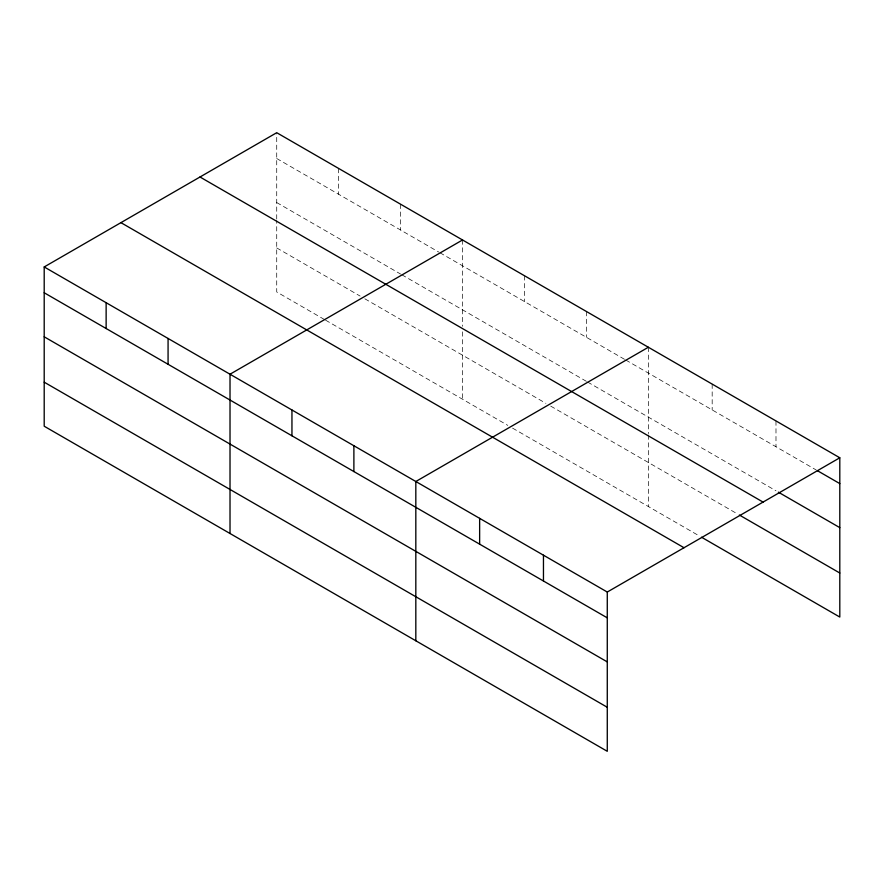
<?xml version="1.0" encoding="UTF-8"?>
<svg xmlns="http://www.w3.org/2000/svg" width="884" height="884" viewBox="0 0 884 884"><rect width="100%" height="100%" fill="white"/><g stroke="black" fill="none" stroke-linecap="round" stroke-linejoin="round"><path stroke-width="0.66" stroke-dasharray="4.42 3.31" d="M276.725 219.055L276.725 132.699M276.725 158.512L438.718 252.039M439.912 252.725L624.535 359.313M625.728 360.009L816.164 469.957M276.725 202.558L400.607 274.073M401.8 274.758L586.423 381.347M587.606 382.043L775.986 490.797M276.725 247.929L360.108 296.063M364.871 298.814L545.925 403.347M550.688 406.099L736.991 513.659M324.373 319.478L276.725 291.963L276.725 220.425M325.566 320.163L507.803 425.381M512.565 428.132L699.167 535.859M775.986 420.939L775.986 446.763M712.173 384.098L712.173 409.911M648.359 347.257L648.359 433.613M648.359 434.983L648.359 506.521M586.423 311.488L586.423 337.312M524.477 275.731L524.477 301.554M462.542 239.973L462.542 326.329M462.542 331.832L462.542 399.248M400.607 204.215L400.607 230.039M338.671 168.457L338.671 194.27"/><path stroke-width="1.33" d="M44.2 266.946L607.275 592.037L607.275 751.301L44.2 426.221L44.2 266.946L276.725 132.699L839.8 457.779L839.8 617.054L701.531 537.229M462.542 239.973L230.017 374.219L230.017 533.494M648.359 347.257L415.823 481.504L415.823 640.778M607.275 592.037L839.8 457.779M817.346 470.642L839.8 483.603M778.351 492.167L839.8 527.638M199.994 176.999L763.069 502.09M739.356 515.018L839.8 573.02M120.931 222.646L684.006 547.726M44.2 292.759L607.275 617.85M44.2 336.804L607.275 661.895M44.2 382.175L607.275 707.266M543.461 555.185L543.461 581.009M479.636 518.344L479.636 544.168M353.887 445.746L353.887 471.559M291.952 409.988L291.952 435.801M168.07 338.462L168.07 364.285M106.135 302.704L106.135 328.528"/></g></svg>
